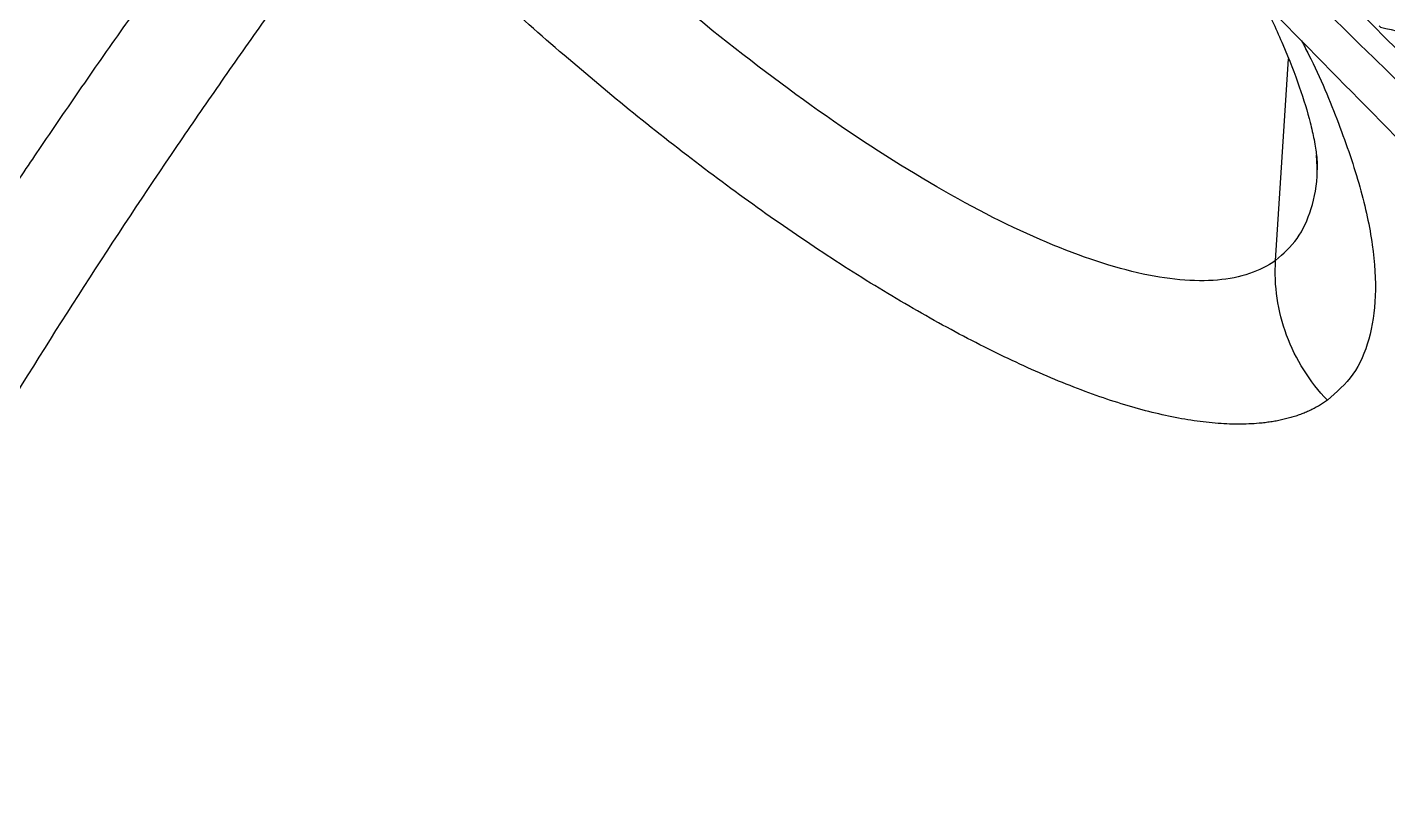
# Model space of a CAD drawing. Extents: x 0 to 84, y -21 to 126.
# Drawn here: x 64.05 to 66.501, y 65.027 to 66.403 of the extents above; entities that cross this region are included whole.
import ezdxf

# ---------------------------------------------------------------- set-up
doc = ezdxf.new("R2010")
doc.units = 0
doc.header["$MEASUREMENT"] = 0
doc.layers.add('1', color=4, linetype='Continuous')

# ---------------------------------------------------------------- blocks, each defined once
blk = doc.blocks.new('PRODIGY')
at = {"layer": '1', "color": 3, "linetype": 'Continuous', "lineweight": 25}
for p, q in [((66.4858, 66.4055), (66.4882, 66.4031)), ((66.2993, 65.9829), (66.3224, 66.346))]:
    blk.add_line(p, q, dxfattribs=at)
for points, knots in [([(67.3253, 65.5488), (67.1059, 65.7699), (66.7765, 66.1019), (66.3904, 66.4915), (66.1965, 66.6844), (66.0849, 66.7997), (66.047, 66.8629), (66.028, 66.8945)], [0, 0, 0, 0, 0.498043, 0.747571, 0.874859, 0.937491, 1, 1, 1, 1]), ([(69.4918, 63.35), (69.0704, 63.7759), (68.4224, 64.4307), (67.2416, 65.5974), (66.4842, 66.3399), (65.9567, 66.857)], [0, 0, 0, 0, 0.360925, 0.55487, 1, 1, 1, 1]), ([(66.2992, 65.9829), (66.2715, 65.9631), (66.2362, 65.9512), (66.1526, 65.9438), (66.1042, 65.9483), (65.9968, 65.973), (65.9377, 65.9932), (65.8117, 66.0479), (65.7448, 66.0824), (65.6062, 66.1638), (65.5346, 66.2106), (65.3895, 66.314), (65.316, 66.3707), (65.1701, 66.4912), (65.0977, 66.5551), (64.9562, 66.6876), (64.8871, 66.7562), (64.8208, 66.8258)], [0, 0, 0, 0, 0.125, 0.125, 0.25, 0.25, 0.375, 0.375, 0.5, 0.5, 0.625, 0.625, 0.75, 0.75, 0.875, 0.875, 1, 1, 1, 1]), ([(65.9062, 66.8263), (66.0398, 66.6902), (66.3114, 66.4135), (66.7112, 66.0071), (67.0952, 65.617), (67.4487, 65.2582), (67.7716, 64.9305), (68.0462, 64.6519), (68.2761, 64.4186), (68.4654, 64.2264), (68.6359, 64.0533), (68.7883, 63.8985), (68.9326, 63.7518), (69.0977, 63.5839), (69.2992, 63.3791), (69.5434, 63.1306), (69.8182, 62.8509), (70.1236, 62.5399), (70.4595, 62.1977), (70.8181, 61.8321), (71.1983, 61.4444), (71.5992, 61.0358), (72.0275, 60.5996), (72.4687, 60.1506), (72.7675, 59.8472), (72.9142, 59.6983)], [0, 0, 0, 0, 0.057228, 0.116342, 0.171086, 0.221472, 0.267495, 0.309155, 0.33883, 0.365816, 0.390114, 0.411724, 0.431001, 0.451886, 0.482371, 0.517227, 0.556456, 0.600057, 0.648032, 0.700383, 0.753757, 0.811031, 0.872192, 0.937257, 1, 1, 1, 1]), ([(64.4759, 66.7492), (64.4621, 66.7309), (64.4346, 66.6943), (64.3935, 66.6391), (64.3528, 66.5837), (64.3122, 66.528), (64.2719, 66.472), (64.2319, 66.4158), (64.1921, 66.3594), (64.1526, 66.3026), (64.1133, 66.2456), (64.0666, 66.1771), (63.9893, 66.0618), (63.8931, 65.914), (63.7889, 65.7481), (63.7078, 65.615), (63.6393, 65.4994), (63.5803, 65.3976), (63.5222, 65.295), (63.4649, 65.1915), (63.4086, 65.0871), (63.3531, 64.9817), (63.2986, 64.8753), (63.2449, 64.7679), (63.21, 64.6955), (63.1926, 64.6593)], [0, 0, 0, 0, 0.0285623, 0.0571248, 0.0856875, 0.1142507, 0.1428143, 0.1713783, 0.1999428, 0.2285079, 0.2570735, 0.2856396, 0.3310645, 0.428477, 0.502802, 0.5713306, 0.6189518, 0.6665739, 0.7141972, 0.7618224, 0.8094504, 0.8570819, 0.9047175, 0.9523572, 1, 1, 1, 1]), ([(64.6697, 66.6789), (64.6562, 66.661), (64.6294, 66.6252), (64.5896, 66.5712), (64.55, 66.5171), (64.5108, 66.4629), (64.4719, 66.4085), (64.4334, 66.354), (64.3952, 66.2994), (64.3573, 66.2447), (64.2751, 66.1244), (64.1514, 65.9378), (63.9894, 65.6795), (63.8341, 65.4172), (63.7174, 65.2075), (63.6368, 65.0557), (63.5886, 64.9629), (63.5416, 64.87), (63.4958, 64.7773), (63.4511, 64.6846), (63.4222, 64.6225), (63.4077, 64.5916)], [0, 0, 0, 0, 0.0280174, 0.0559749, 0.0838728, 0.111711, 0.1394897, 0.167209, 0.1948688, 0.2224694, 0.2500108, 0.3759637, 0.5000264, 0.6263154, 0.7500255, 0.792594, 0.8347993, 0.876642, 0.9181226, 0.9592418, 1, 1, 1, 1]), ([(66.3927, 65.731), (66.3904, 65.7293), (66.3857, 65.7261), (66.3783, 65.7215), (66.3707, 65.7173), (66.3628, 65.7133), (66.3547, 65.7096), (66.3463, 65.7062), (66.3376, 65.7031), (66.3287, 65.7003), (66.3195, 65.6978), (66.3101, 65.6955), (66.3004, 65.6935), (66.2904, 65.6919), (66.2802, 65.6905), (66.2611, 65.6885), (66.2319, 65.6872), (66.1908, 65.6891), (66.1471, 65.6943), (66.0858, 65.7058), (66.0032, 65.7286), (65.896, 65.7691), (65.7818, 65.8218), (65.6625, 65.8857), (65.5389, 65.9599), (65.4132, 66.0432), (65.2859, 66.135), (65.1588, 66.2336), (65.0323, 66.3385), (64.9354, 66.424), (64.8672, 66.4867), (64.8269, 66.5244), (64.787, 66.5624), (64.7475, 66.6009), (64.7083, 66.6397), (64.6826, 66.6658), (64.6697, 66.6789)], [0, 0, 0, 0, 0.009211, 0.018413, 0.027608, 0.036797, 0.045984, 0.05517, 0.064358, 0.073549, 0.082746, 0.091951, 0.101165, 0.110392, 0.119632, 0.12889, 0.161005, 0.19319, 0.225276, 0.257359, 0.321101, 0.385009, 0.448065, 0.511522, 0.574161, 0.636656, 0.698202, 0.759899, 0.82039, 0.881062, 0.900984, 0.920844, 0.940658, 0.960445, 0.98022, 1, 1, 1, 1]), ([(66.2769, 66.4488), (66.2893, 66.4226), (66.3154, 66.3675), (66.3433, 66.2944), (66.3604, 66.2383), (66.3695, 66.197), (66.374, 66.167), (66.3742, 66.1539), (66.3743, 66.1463)], [0, 0, 0, 0, 0.175591, 0.368751, 0.559841, 0.670673, 0.80819, 1, 1, 1, 1]), ([(66.4882, 66.4031), (66.5135, 66.3973), (66.5535, 66.3881), (66.5974, 66.3782), (66.6175, 66.3739), (66.623, 66.3726), (66.6246, 66.3724), (66.6248, 66.3723)], [0, 0, 0, 0, 0.55879, 0.881254, 0.966079, 0.996278, 1, 1, 1, 1]), ([(66.3461, 66.3784), (66.3503, 66.3703), (66.3776, 66.3182), (66.4142, 66.229), (66.4539, 66.1133), (66.4762, 66.0088), (66.4818, 65.9166), (66.4697, 65.8386), (66.4419, 65.7744), (66.4091, 65.7455), (66.3927, 65.731)], [0, 0, 0, 0, 0.02543, 0.163389, 0.301903, 0.440902, 0.58037, 0.720126, 0.860036, 1, 1, 1, 1]), ([(66.2993, 65.9829), (66.3131, 65.9951), (66.3411, 66.0195), (66.3649, 66.0749), (66.376, 66.1259), (66.3735, 66.1629), (66.3728, 66.1727)], [0, 0, 0, 0, 0.293051, 0.590908, 0.892015, 1, 1, 1, 1]), ([(66.3927, 65.731), (66.3605, 65.7643), (66.3352, 65.8046), (66.303, 65.8913), (66.2962, 65.9377), (66.2992, 65.9829)], [0, 0, 0, 0, 0.5, 0.5, 1, 1, 1, 1])]:
    blk.add_open_spline(points, degree=3, knots=knots, dxfattribs=at)
blk.add_open_spline([(63.8321, 66.2466), (63.9325, 66.4105), (64.0344, 66.57), (64.1369, 66.7259)], degree=3, dxfattribs=at)

msp = doc.modelspace()

# ---------------------------------------------------------------- block references
at = {"layer": '1'}
msp.add_blockref('PRODIGY', (0, 0), dxfattribs=at)

doc.saveas('drawing.dxf')
